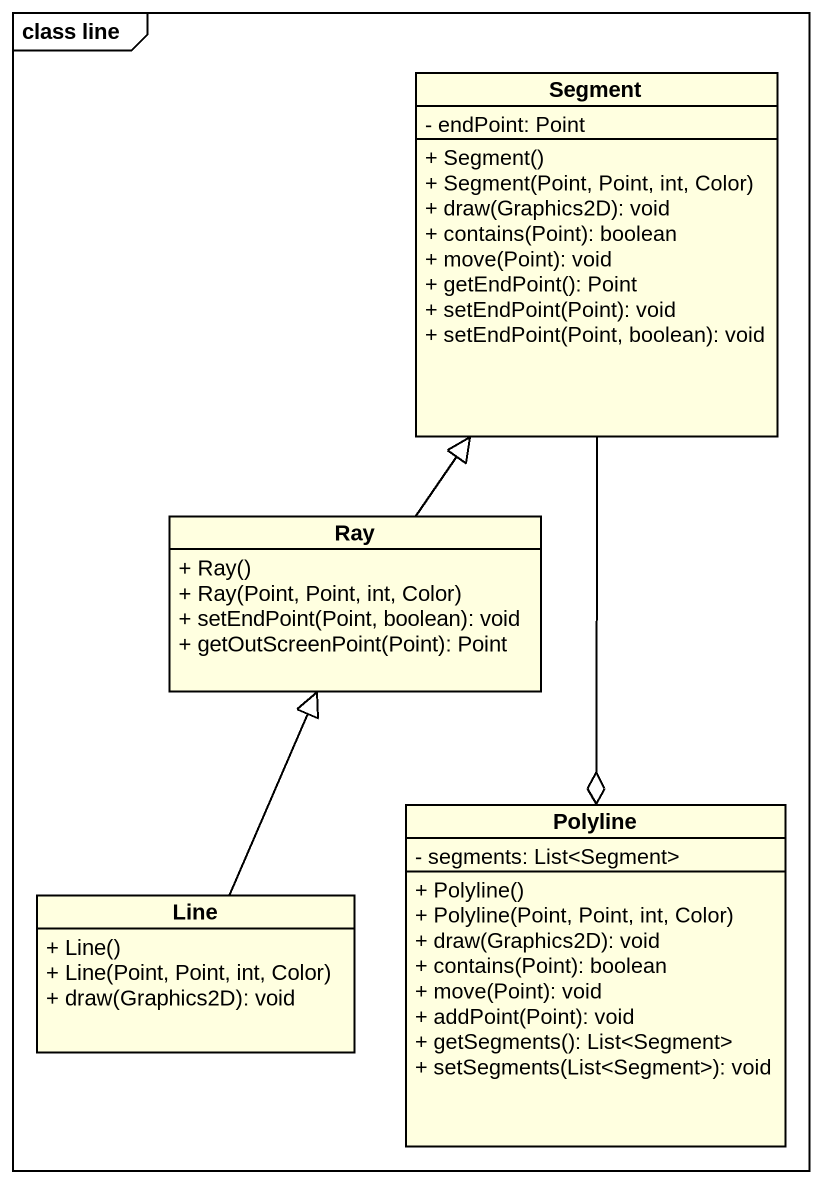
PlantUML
@startuml
mainframe class line
hide circle
hide empty members
skinparam classAttributeIconSize 0
class Segment #FFFFE0 {
  - endPoint: Point
  + Segment()
  + Segment(Point, Point, int, Color)
  + draw(Graphics2D): void
  + contains(Point): boolean
  + move(Point): void
  + getEndPoint(): Point
  + setEndPoint(Point): void
  + setEndPoint(Point, boolean): void
}
class Ray #FFFFE0 {
  + Ray()
  + Ray(Point, Point, int, Color)
  + setEndPoint(Point, boolean): void
  + getOutScreenPoint(Point): Point
}
class Polyline #FFFFE0 {
  - segments: List<Segment>
  + Polyline()
  + Polyline(Point, Point, int, Color)
  + draw(Graphics2D): void
  + contains(Point): boolean
  + move(Point): void
  + addPoint(Point): void
  + getSegments(): List<Segment>
  + setSegments(List<Segment>): void
}
class Line #FFFFE0 {
  + Line()
  + Line(Point, Point, int, Color)
  + draw(Graphics2D): void
}
Segment --o Polyline
Ray -up-|> Segment
Line -up-|> Ray
@enduml
